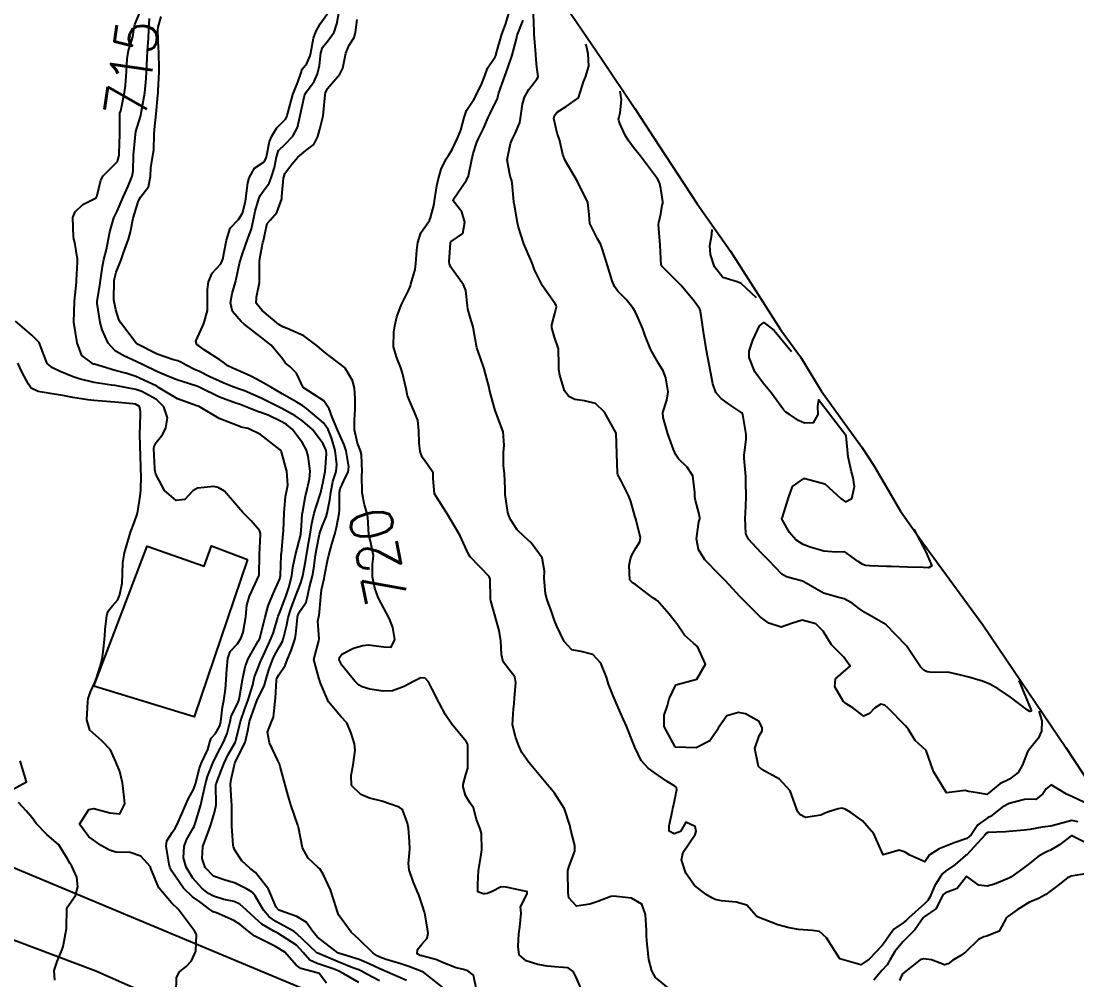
# Model space of a CAD drawing. Header units: metres. Extents: x 292545 to 299085, y 7450245 to 7463078.
# Drawn here: x 298390.6 to 298491.6, y 7451684 to 7451775.7 of the extents above; entities that cross this region are included whole.
import ezdxf
from ezdxf.enums import TextEntityAlignment as Align

# ---------------------------------------------------------------- set-up
doc = ezdxf.new("R2010")
doc.units = ezdxf.units.M
for name, color, linetype in [('Area', 45, 'Continuous'), ('Cotas', 45, 'Continuous'), ('Curvas de Nivel 1m', 11, 'Continuous'), ('Curvas de Nivel 5m', 15, 'Continuous'), ('Edificações', 30, 'Continuous'), ('Vias Primárias', 230, 'Continuous')]:
    doc.layers.add(name, color=color, linetype=linetype)
doc.styles.add('Style-STANDARD', font='STANDARD.shx')

msp = doc.modelspace()

# ---------------------------------------------------------------- linework, layer by layer
at = {"layer": 'Area'}
msp.add_polyline3d([(298440.86, 7451779.78, 720.82), (298446.13, 7451772.02, 728.82), (298449.28, 7451767.31, 724.77), (298451.63, 7451763.74, 732.38), (298455.25, 7451758.19, 728.24), (298458.45, 7451753.68, 727.11), (298463.23, 7451746.18, 727.68), (298465.14, 7451743.58, 728.52), (298467.11, 7451740.33, 727.06), (298470.99, 7451734.95, 726.05), (298472.16, 7451733.19, 728.24), (298474.71, 7451728.81, 727.04), (298476.82, 7451725.81, 727.32), (298482.56, 7451717.95, 726.47), (298490.51, 7451706.22, 729.16), (298496.27, 7451697.47, 720.17)], dxfattribs=at)
at = {"layer": 'Curvas de Nivel 1m', "flags": 128}
for points, elevation in [([(298430.88, 7451683.32), (298429.4, 7451684.5), (298429.11, 7451684.72), (298428.9, 7451684.83), (298427.67, 7451685.29), (298426.9, 7451685.54), (298425.5, 7451685.96), (298424.91, 7451686.18), (298424.65, 7451686.3), (298424.25, 7451686.56), (298422.93, 7451687.86), (298422.15, 7451688.59), (298420.96, 7451690.22), (298420.81, 7451690.6), (298420.74, 7451690.83), (298420.18, 7451692.61), (298419.44, 7451694.18), (298419.17, 7451694.62), (298419.01, 7451694.77), (298418.04, 7451695.65), (298417.5, 7451696.64), (298417.11, 7451698.6), (298417.11, 7451698.65), (298417.1, 7451698.69), (298417.06, 7451698.79), (298416.42, 7451700.66), (298416.14, 7451701.61), (298415.85, 7451702.66), (298415.38, 7451704.42), (298415.29, 7451704.67), (298415.14, 7451704.99), (298414.34, 7451706.68), (298414.16, 7451707.68), (298414.54, 7451708.68), (298414.72, 7451709.14), (298414.9, 7451710.67), (298414.92, 7451710.96), (298415.02, 7451712.67), (298415.05, 7451712.85), (298415.23, 7451713.19), (298415.84, 7451714.06), (298416.08, 7451714.66), (298416.41, 7451715.51), (298416.8, 7451716.65), (298416.87, 7451717.06), (298417.01, 7451718.65), (298417.07, 7451718.88), (298417.3, 7451719.32), (298417.84, 7451720.11), (298417.99, 7451720.64), (298418.13, 7451721.43), (298418.45, 7451722.63), (298418.6, 7451723.38), (298418.75, 7451724.63), (298418.84, 7451725.17), (298419.13, 7451726.62), (298419.18, 7451726.84), (298419.4, 7451727.45), (298419.75, 7451728.28), (298419.86, 7451728.62), (298420.13, 7451729.91), (298420.21, 7451730.61), (298420.41, 7451731.66), (298420.71, 7451732.61), (298420.8, 7451733.27), (298420.64, 7451734.61), (298420.28, 7451735.83), (298419.95, 7451736.62), (298419.52, 7451737.26), (298417.9, 7451738.64), (298417.54, 7451738.89), (298416.96, 7451739.23), (298415.55, 7451740.03), (298414.46, 7451740.68), (298413.57, 7451741.2), (298412.56, 7451741.72), (298411.58, 7451742.17), (298411.2, 7451742.33), (298410.35, 7451742.73), (298409.91, 7451743.06), (298409.59, 7451743.3), (298408.09, 7451744.26), (298407.6, 7451744.62), (298407.51, 7451744.67), (298407.39, 7451744.76), (298407.29, 7451745.08), (298407.62, 7451745.77), (298407.93, 7451746.46), (298408.05, 7451746.76), (298408.41, 7451747.99), (298408.42, 7451748.75), (298408.41, 7451750.01), (298408.52, 7451750.75), (298408.86, 7451751.58), (298409.7, 7451752.48), (298409.83, 7451752.74), (298409.87, 7451752.9), (298410.23, 7451754.73), (298410.58, 7451755.88), (298411.37, 7451756.72), (298411.76, 7451757.31), (298412.05, 7451758.43), (298412.09, 7451758.71), (298412.27, 7451760.22), (298412.39, 7451760.7), (298412.9, 7451761.61), (298413.82, 7451762.21), (298414.01, 7451762.5), (298414.05, 7451762.69), (298414.36, 7451764.16), (298414.58, 7451764.68), (298415.06, 7451765.48), (298415.87, 7451766.29), (298416.01, 7451766.53), (298416.05, 7451766.67), (298416.09, 7451766.88), (298416.59, 7451768.66), (298417.07, 7451769.82), (298417.34, 7451770.65), (298417.48, 7451771.08), (298417.93, 7451771.63), (298418.23, 7451772.34), (298418.29, 7451772.64), (298418.55, 7451774.04), (298418.79, 7451774.63), (298419.2, 7451775.4), (298419.98, 7451776.54)], 718), ([(298434.1, 7451683.22), (298433.87, 7451684.45), (298433.32, 7451684.88), (298432.9, 7451685.01), (298432.21, 7451685.16), (298430.9, 7451685.67), (298430.34, 7451685.92), (298428.91, 7451686.32), (298428.77, 7451686.36), (298428.46, 7451686.51), (298428.5, 7451686.93), (298428.93, 7451687.44), (298429.42, 7451688.01), (298429.52, 7451688.49), (298429.22, 7451690.23), (298429.16, 7451690.5), (298428.97, 7451691.1), (298428.62, 7451692.14), (298428.48, 7451692.51), (298428.1, 7451693.41), (298427.7, 7451694.52), (298427.64, 7451695.15), (298427.77, 7451696.52), (298427.75, 7451697.23), (298427.63, 7451698.52), (298427.55, 7451699), (298427.08, 7451700.29), (298426.76, 7451700.53), (298425.09, 7451701.09), (298423.92, 7451701.4), (298423.09, 7451701.73), (298422.2, 7451702.59), (298422.15, 7451703.56), (298422.34, 7451704.58), (298422.54, 7451705.97), (298422.49, 7451706.58), (298422.17, 7451707.59), (298421.73, 7451708.59), (298421.18, 7451709.2), (298419.98, 7451710.61), (298419.22, 7451712.38), (298419.17, 7451712.57), (298419.15, 7451712.62), (298419.08, 7451712.77), (298418.57, 7451714.63), (298419.06, 7451716.41), (298419.1, 7451716.62), (298418.98, 7451718.31), (298419.04, 7451718.62), (298419.08, 7451718.84), (298419.25, 7451720.62), (298419.33, 7451721.31), (298419.57, 7451722.39), (298419.62, 7451722.62), (298419.9, 7451724.08), (298420.02, 7451724.61), (298420.32, 7451725.67), (298420.59, 7451726.61), (298420.75, 7451727.25), (298421.02, 7451728.6), (298421.04, 7451728.98), (298421.03, 7451730.6), (298421.09, 7451730.96), (298421.45, 7451731.71), (298421.87, 7451732.59), (298421.93, 7451733.06), (298421.68, 7451734.6), (298421.49, 7451735.17), (298420.85, 7451736.61), (298420.34, 7451737.8), (298420.04, 7451738.61), (298419.54, 7451739.37), (298417.56, 7451740.64), (298416.94, 7451742.01), (298416.28, 7451742.66), (298415.89, 7451742.97), (298415.59, 7451743.38), (298414.52, 7451744.68), (298413.61, 7451745.4), (298411.91, 7451746.71), (298411.64, 7451746.94), (298410.82, 7451747.9), (298410.62, 7451748.73), (298410.76, 7451749.63), (298411.08, 7451750.72), (298411.48, 7451752.49), (298411.54, 7451752.71), (298411.71, 7451753.24), (298412.07, 7451754.36), (298412.2, 7451754.71), (298412.62, 7451755.82), (298412.8, 7451756.7), (298412.97, 7451757.49), (298413.34, 7451758.69), (298413.46, 7451759.01), (298413.78, 7451759.45), (298414.3, 7451760.17), (298414.5, 7451760.68), (298414.81, 7451761.68), (298415.01, 7451762.68), (298415.22, 7451763.29), (298415.84, 7451763.92), (298416.59, 7451764.66), (298417.01, 7451765.49), (298417.29, 7451766.65), (298417.66, 7451768.41), (298417.73, 7451768.64), (298417.9, 7451768.91), (298418.63, 7451769.91), (298418.93, 7451770.63), (298419.12, 7451771.43), (298419.27, 7451772.63), (298419.42, 7451773.15), (298419.95, 7451773.81), (298420.53, 7451774.61), (298420.78, 7451775.42), (298421.01, 7451776.6)], 719), ([(298452.87, 7451682.92), (298451.25, 7451684.24), (298450.9, 7451684.89), (298450.64, 7451685.97), (298450.59, 7451686.24), (298450.43, 7451687.75), (298450.41, 7451688.25), (298450.4, 7451688.78), (298450.3, 7451690.25), (298449.96, 7451691.25), (298448.98, 7451691.81), (298447.25, 7451692.02), (298446.98, 7451691.98), (298445.76, 7451691.52), (298444.97, 7451691.25), (298443.71, 7451691.07), (298442.98, 7451691.85), (298442.91, 7451692.34), (298442.9, 7451692.42), (298442.87, 7451694.34), (298442.88, 7451694.48), (298443.02, 7451694.88), (298443.56, 7451696.33), (298443.56, 7451696.86), (298443.17, 7451698.34), (298443.06, 7451698.82), (298442.56, 7451700.35), (298441.6, 7451701.86), (298441.19, 7451702.36), (298441.1, 7451702.47), (298439.49, 7451704.38), (298439.14, 7451704.8), (298438.49, 7451705.74), (298438.2, 7451706.39), (298437.91, 7451707.14), (298437.6, 7451708.4), (298437.69, 7451709.91), (298437.74, 7451710.4), (298437.77, 7451710.97), (298437.9, 7451712.4), (298437.81, 7451712.98), (298437.24, 7451713.72), (298436.71, 7451714.42), (298436.54, 7451715.13), (298436.47, 7451716.42), (298436.3, 7451717.4), (298436.02, 7451718.42), (298435.5, 7451720.25), (298435.47, 7451720.43), (298435.44, 7451722.33), (298435.42, 7451722.43), (298435.34, 7451722.57), (298433.53, 7451724.45), (298433.37, 7451724.71), (298432.59, 7451726.46), (298432.15, 7451727.22), (298431.41, 7451728.48), (298430.13, 7451730.49), (298430, 7451731.95), (298429.99, 7451732.49), (298429.47, 7451733.29), (298428.95, 7451733.98), (298428.77, 7451734.51), (298428.67, 7451735.34), (298428.62, 7451736.51), (298428.53, 7451737.52), (298428.11, 7451738.51), (298427.55, 7451739.85), (298427.41, 7451740.52), (298427.07, 7451742.02), (298426.91, 7451742.53), (298426.53, 7451743.47), (298426.22, 7451744.54), (298426.24, 7451745.92), (298426.32, 7451746.54), (298426.51, 7451747.41), (298426.95, 7451748.53), (298427.67, 7451749.99), (298427.82, 7451750.37), (298427.86, 7451750.52), (298428.27, 7451751.94), (298428.34, 7451752.51), (298428.44, 7451753.78), (298428.54, 7451754.51), (298428.82, 7451755.43), (298429.57, 7451756.5), (298429.65, 7451756.6), (298429.76, 7451756.85), (298430.09, 7451758.17), (298430.13, 7451758.5), (298430.35, 7451759.93), (298430.48, 7451760.49), (298430.77, 7451761.53), (298431.25, 7451762.49), (298431.48, 7451762.83), (298431.83, 7451763.39), (298432.34, 7451764.47), (298432.64, 7451765.26), (298432.97, 7451766.46), (298433.19, 7451767.14), (298433.89, 7451768.17), (298434, 7451768.35), (298434.04, 7451768.45), (298434.66, 7451769.69), (298434.95, 7451770.44), (298435.2, 7451771.16), (298435.94, 7451772.25), (298436, 7451772.37), (298436.02, 7451772.43), (298436.04, 7451772.53), (298436.58, 7451774.42), (298436.92, 7451775.36), (298437.23, 7451776.41)], 721), ([(298492.3, 7451700.96), (298491.1, 7451701.56), (298490.58, 7451701.78), (298489.11, 7451702.66), (298488.64, 7451702.27), (298488.3, 7451701.8), (298487.64, 7451701.27), (298487.1, 7451701.29), (298486.55, 7451701.27), (298485.09, 7451700.86), (298484.41, 7451700.53), (298483.59, 7451699.85), (298483.3, 7451699.64), (298483.08, 7451699.53), (298482.1, 7451698.84), (298481.46, 7451697.88), (298481.05, 7451697.52), (298479.84, 7451697.11), (298479.04, 7451696.79), (298478.41, 7451696.54), (298477.43, 7451695.93), (298477.27, 7451695.68), (298477.02, 7451695.3), (298475.58, 7451695.95), (298475.24, 7451696.16), (298475.04, 7451696.27), (298474.57, 7451696.43), (298473.03, 7451695.98), (298472.15, 7451697.99), (298471.07, 7451699.22), (298469.95, 7451700.02), (298469.4, 7451700.34), (298469.09, 7451700.43), (298468.74, 7451700.38), (298467.71, 7451700.04), (298467.27, 7451699.86), (298467.08, 7451699.76), (298465.6, 7451699.54), (298465.08, 7451699.83), (298464.89, 7451700.08), (298464.76, 7451700.41), (298464.13, 7451702.09), (298463.11, 7451703.19), (298461.42, 7451704.12), (298461.13, 7451704.4), (298460.75, 7451706.13), (298461.17, 7451707.34), (298461.47, 7451707.82), (298461.48, 7451708.12), (298461.18, 7451708.72), (298459.87, 7451709.46), (298459.19, 7451709.59), (298458.09, 7451709.26), (298457.33, 7451708.17), (298457.27, 7451708.07), (298457.17, 7451707.88), (298456.47, 7451706.87), (298455.15, 7451706.19), (298453.19, 7451706.26), (298453.15, 7451706.28), (298452.1, 7451708.23), (298452.09, 7451709.33), (298452.4, 7451710.23), (298452.56, 7451710.87), (298453.22, 7451712.22), (298455.23, 7451712.75), (298456.05, 7451714.18), (298455.27, 7451715.88), (298454.9, 7451716.2), (298454.04, 7451716.97), (298453.29, 7451718.06), (298453.18, 7451718.22), (298452.56, 7451718.97), (298451.46, 7451720.24), (298451.32, 7451720.34), (298451.02, 7451720.55), (298449.34, 7451721.8), (298449.06, 7451721.98), (298448.81, 7451722.27), (298448.73, 7451723.64), (298448.87, 7451724.27), (298449, 7451724.63), (298449.38, 7451725.3), (298449.76, 7451725.88), (298449.82, 7451726.26), (298449.41, 7451727.97), (298449.34, 7451728.19), (298449.32, 7451728.26), (298448.89, 7451729.73), (298448.7, 7451730.27), (298447.96, 7451731.78), (298447.66, 7451732.29), (298447.62, 7451732.44), (298447.58, 7451734.29), (298447.51, 7451736.29), (298446.39, 7451738.3), (298445.54, 7451739.12), (298444.48, 7451739.38), (298443.54, 7451739.51), (298442.98, 7451739.77), (298442.56, 7451740.34), (298442.11, 7451741.82), (298442.01, 7451742.35), (298442.02, 7451742.78), (298441.98, 7451744.35), (298441.62, 7451745.46), (298441.35, 7451746.36), (298441.36, 7451746.63), (298441.65, 7451747.72), (298441.79, 7451748.36), (298441.77, 7451748.47), (298441.66, 7451748.63), (298440.45, 7451750.37), (298439.7, 7451751.9), (298439.52, 7451752.38), (298439.4, 7451752.69), (298438.68, 7451754.39), (298438.17, 7451755.98), (298438.07, 7451756.4), (298437.77, 7451758.09), (298437.73, 7451758.36), (298437.72, 7451758.4), (298437.57, 7451760.18), (298437.52, 7451760.4), (298437.35, 7451760.85), (298437.08, 7451762.41), (298437.41, 7451763.98), (298437.6, 7451764.4), (298437.85, 7451764.92), (298438.28, 7451765.97), (298438.36, 7451766.4), (298438.53, 7451767.74), (298438.74, 7451768.39), (298439.15, 7451769.14), (298439.91, 7451770.11), (298440.01, 7451770.28), (298440.03, 7451770.38), (298439.93, 7451771.28), (298439.82, 7451772.38), (298439.81, 7451772.51), (298439.67, 7451774.38), (298439.66, 7451774.69), (298439.59, 7451776.38)], 723), ([(298424.88, 7451683.91), (298423.67, 7451684.57), (298423.16, 7451684.84), (298422.9, 7451684.96), (298422.32, 7451685.16), (298420.9, 7451685.74), (298418.98, 7451686.56), (298418.91, 7451686.58), (298418.88, 7451686.59), (298418.85, 7451686.62), (298416.94, 7451688.46), (298416.69, 7451688.65), (298414.95, 7451689.61), (298414.31, 7451690.04), (298413.76, 7451690.68), (298412.98, 7451692.05), (298412.68, 7451692.4), (298412.2, 7451692.7), (298410.99, 7451693.29), (298410.19, 7451693.53), (298409, 7451693.94), (298408.18, 7451694.75), (298407.89, 7451695.62), (298407.97, 7451696.76), (298408.25, 7451697.54), (298408.71, 7451698.75), (298409.08, 7451700.02), (298409.22, 7451700.6), (298409.23, 7451700.74), (298409.22, 7451702.62), (298409.24, 7451702.74), (298409.77, 7451704.08), (298410.01, 7451704.73), (298410.37, 7451705.5), (298411.07, 7451706.72), (298411.1, 7451706.78), (298411.16, 7451707.04), (298411.57, 7451708.71), (298411.99, 7451709.91), (298412.27, 7451710.7), (298412.74, 7451712.22), (298412.84, 7451712.7), (298412.92, 7451713), (298413.24, 7451713.78), (298413.5, 7451714.44), (298413.6, 7451714.69), (298414.13, 7451715.82), (298414.52, 7451716.68), (298414.72, 7451717.23), (298415.14, 7451718.67), (298415.18, 7451718.78), (298415.3, 7451719.06), (298415.74, 7451720.24), (298415.9, 7451720.66), (298416.2, 7451721.52), (298416.47, 7451722.65), (298416.58, 7451723.43), (298416.82, 7451724.65), (298417.33, 7451726.58), (298417.34, 7451726.64), (298417.4, 7451727.38), (298417.48, 7451728.57), (298417.49, 7451728.64), (298417.79, 7451730.28), (298417.87, 7451730.64), (298418.17, 7451731.92), (298418.22, 7451732.63), (298418.03, 7451734.08), (298417.89, 7451734.64), (298417.49, 7451735.37), (298416.5, 7451736.66), (298415.96, 7451737.1), (298415.52, 7451737.36), (298414.22, 7451737.99), (298413.53, 7451738.24), (298413.19, 7451738.36), (298412.33, 7451738.71), (298411.54, 7451739.01), (298411.12, 7451739.15), (298409.55, 7451739.73), (298407.67, 7451740.65), (298407.56, 7451740.7), (298407.38, 7451740.76), (298405.99, 7451741.21), (298405.57, 7451741.36), (298404.67, 7451741.7), (298403.58, 7451742.18), (298402.25, 7451742.82), (298401.59, 7451743.13), (298400.4, 7451743.66), (298399.6, 7451744.14), (298398.92, 7451744.87), (298398.33, 7451746.16), (298398.15, 7451746.87), (298397.86, 7451748.67), (298397.87, 7451748.88), (298398.12, 7451750.44), (298398.17, 7451750.88), (298398.36, 7451752.21), (298398.5, 7451752.87), (298398.75, 7451753.84), (298398.96, 7451754.87), (298399.08, 7451755.52), (298399.45, 7451756.86), (298399.55, 7451757.07), (298399.76, 7451757.49), (298400.36, 7451758.85), (298400.82, 7451759.88), (298401.22, 7451760.84), (298401.3, 7451761.33), (298401.35, 7451762.84), (298401.51, 7451764.51), (298401.54, 7451764.83), (298401.57, 7451765.11), (298401.86, 7451766.04), (298402.05, 7451766.65), (298402.07, 7451766.83), (298402.11, 7451767.06), (298402.41, 7451768.82), (298402.54, 7451770.19), (298402.57, 7451770.82), (298402.63, 7451772.13), (298402.67, 7451772.82), (298402.76, 7451774.01), (298402.8, 7451774.82), (298402.88, 7451775.92)], 716), ([(298427.46, 7451683.95), (298426.89, 7451684.21), (298426.14, 7451684.54), (298424.9, 7451685.07), (298423.89, 7451685.55), (298422.91, 7451685.97), (298420.94, 7451686.57), (298420.91, 7451686.58), (298420.88, 7451686.6), (298418.94, 7451688.09), (298418.48, 7451688.63), (298417.86, 7451689.54), (298416.96, 7451690.08), (298415.24, 7451690.67), (298414.97, 7451690.96), (298414.26, 7451692.68), (298413.01, 7451694.27), (298412.48, 7451694.7), (298411.69, 7451695.38), (298411.03, 7451696.4), (298410.9, 7451696.72), (298410.87, 7451696.88), (298410.74, 7451698.72), (298410.73, 7451699.06), (298410.73, 7451700.72), (298410.7, 7451701.11), (298410.62, 7451702.72), (298410.67, 7451703.16), (298411.02, 7451704.72), (298411.05, 7451704.8), (298411.14, 7451704.94), (298412.02, 7451706.71), (298412.28, 7451707.82), (298412.44, 7451708.7), (298412.63, 7451709.25), (298413.13, 7451710.69), (298413.2, 7451710.86), (298413.82, 7451712.08), (298413.99, 7451712.68), (298414.28, 7451713.64), (298414.67, 7451714.68), (298414.85, 7451715.08), (298415.26, 7451715.81), (298415.58, 7451716.35), (298415.7, 7451716.67), (298416, 7451717.95), (298416.14, 7451718.66), (298416.41, 7451719.55), (298416.84, 7451720.65), (298417.34, 7451721.97), (298417.53, 7451722.64), (298417.81, 7451724.19), (298417.88, 7451724.63), (298418.11, 7451725.91), (298418.22, 7451726.63), (298418.38, 7451727.65), (298418.62, 7451728.63), (298418.8, 7451729.24), (298419.24, 7451730.62), (298419.29, 7451730.78), (298419.45, 7451731.51), (298419.64, 7451732.44), (298419.67, 7451732.62), (298419.79, 7451734.31), (298419.75, 7451734.62), (298419.49, 7451735.26), (298418.45, 7451736.63), (298417.52, 7451737.44), (298416.8, 7451737.92), (298415.53, 7451738.63), (298415.46, 7451738.67), (298413.55, 7451739.64), (298411.94, 7451740.33), (298411.56, 7451740.46), (298410.85, 7451740.72), (298409.92, 7451741.08), (298409.57, 7451741.24), (298408.65, 7451741.67), (298407.58, 7451742.19), (298407.18, 7451742.37), (298406.36, 7451742.78), (298405.87, 7451743.07), (298405.59, 7451743.18), (298405.07, 7451743.31), (298403.59, 7451743.84), (298401.65, 7451744.83), (298401.6, 7451744.87), (298400.11, 7451746.85), (298399.94, 7451747.16), (298399.64, 7451748.06), (298399.49, 7451748.86), (298399.47, 7451749.04), (298399.48, 7451750.86), (298399.51, 7451751.04), (298399.69, 7451751.66), (298400.15, 7451752.85), (298400.39, 7451753.53), (298400.85, 7451754.84), (298401.04, 7451755.53), (298401.32, 7451756.84), (298401.77, 7451758.38), (298401.91, 7451758.69), (298402.02, 7451758.83), (298402.76, 7451759.84), (298402.96, 7451760.82), (298402.99, 7451761.63), (298403.2, 7451762.82), (298403.27, 7451763.37), (298403.31, 7451764.82), (298403.35, 7451765.32), (298403.49, 7451766.81), (298403.66, 7451768.58), (298403.69, 7451768.81), (298403.7, 7451769), (298403.78, 7451770.81), (298403.78, 7451770.94), (298403.75, 7451772.81), (298403.74, 7451773.01), (298403.68, 7451774.81), (298403.7, 7451775.08), (298403.98, 7451776.11)], 717), ([(298491.7, 7451699.13), (298491.08, 7451699.25), (298489.92, 7451698.93), (298489.07, 7451698.7), (298488.24, 7451698.62), (298487.06, 7451698.4), (298486.55, 7451698.32), (298485.06, 7451698.2), (298484.74, 7451698.16), (298483.06, 7451698.1), (298482.89, 7451698.02), (298482.76, 7451697.86), (298481.03, 7451695.97), (298480.99, 7451695.93), (298480.93, 7451695.89), (298479.9, 7451695.02), (298479.01, 7451694.4), (298478.74, 7451694.18), (298478.53, 7451693.91), (298477.94, 7451692.98), (298477.49, 7451691.92), (298477.31, 7451691.6), (298476.98, 7451691.29), (298475.49, 7451689.95), (298475.24, 7451689.68), (298474.96, 7451689.46), (298474.05, 7451688.87), (298473.41, 7451687.98), (298473.23, 7451687.68), (298472.93, 7451687.31), (298471.7, 7451686), (298470.91, 7451685.46), (298468.91, 7451686.03), (298467.63, 7451688.04), (298466.94, 7451688.65), (298466.27, 7451688.73), (298464.94, 7451688.83), (298464.05, 7451688.98), (298462.95, 7451689.28), (298461.07, 7451690.01), (298460.96, 7451690.06), (298460.91, 7451690.12), (298460, 7451691.16), (298458.98, 7451691.44), (298457.57, 7451691.57), (298456.98, 7451691.71), (298456.65, 7451691.85), (298456.1, 7451692.18), (298455, 7451693.05), (298454.15, 7451694.21), (298453.75, 7451695.49), (298453.9, 7451696.21), (298455.05, 7451697.9), (298455.16, 7451698.19), (298455.06, 7451698.68), (298454.18, 7451699.09), (298453.65, 7451698.21), (298453.05, 7451697.96), (298452.56, 7451698.22), (298452.56, 7451698.73), (298452.88, 7451700.22), (298452.92, 7451700.39), (298453.09, 7451701.11), (298453.3, 7451702.22), (298453.28, 7451702.39), (298453.11, 7451702.52), (298452.38, 7451702.97), (298451.13, 7451703.84), (298450.55, 7451704.25), (298449.88, 7451705), (298449.28, 7451706.27), (298449.24, 7451706.36), (298449.16, 7451706.58), (298448.48, 7451708.28), (298447.93, 7451709.55), (298447.59, 7451710.29), (298447.21, 7451711.16), (298446.77, 7451712.29), (298446.57, 7451712.96), (298446.02, 7451714.3), (298445.26, 7451715.13), (298444.16, 7451715.42), (298443.26, 7451715.56), (298442.54, 7451716.35), (298441.82, 7451717.82), (298441.61, 7451718.36), (298441.31, 7451719.22), (298440.89, 7451720.36), (298440.75, 7451720.94), (298440.61, 7451722.37), (298440.64, 7451723.08), (298440.43, 7451724.37), (298439.38, 7451725.79), (298438.7, 7451726.39), (298438.04, 7451727.04), (298437.41, 7451728.04), (298437.24, 7451728.41), (298437.14, 7451728.69), (298436.88, 7451730.42), (298436.89, 7451730.97), (298436.83, 7451732.42), (298436.73, 7451733.15), (298436.72, 7451734.42), (298436.79, 7451735.12), (298436.68, 7451736.42), (298436.17, 7451737.78), (298435.92, 7451738.43), (298435.55, 7451739.82), (298435.39, 7451740.43), (298435.35, 7451740.64), (298434.89, 7451742.44), (298434.48, 7451743.55), (298434.19, 7451744.44), (298433.86, 7451746.21), (298433.82, 7451746.45), (298433.64, 7451747.05), (298433.32, 7451748.13), (298433.27, 7451748.46), (298433.12, 7451749.91), (298432.91, 7451750.46), (298431.7, 7451752.14), (298431.55, 7451752.48), (298431.54, 7451752.65), (298431.65, 7451754.48), (298431.66, 7451754.54), (298431.72, 7451754.61), (298432.84, 7451755.36), (298433.02, 7451756.46), (298432.73, 7451757.43), (298431.92, 7451758.48), (298431.94, 7451758.64), (298433.2, 7451760.46), (298433.38, 7451760.88), (298433.69, 7451762.45), (298433.83, 7451763.02), (298434.18, 7451764.1), (298434.33, 7451764.45), (298434.83, 7451765.46), (298435.27, 7451766.44), (298435.45, 7451766.85), (298435.88, 7451767.7), (298436.13, 7451768.19), (298436.19, 7451768.43), (298436.28, 7451768.8), (298436.84, 7451770.42), (298437.14, 7451771.2), (298437.56, 7451772.41), (298437.96, 7451773.99), (298438.02, 7451774.34), (298438.05, 7451774.4), (298438.6, 7451775.77)], 722), ([(298487.92, 7451709.71), (298488.2, 7451708.78), (298488.17, 7451707.8), (298487.88, 7451707.09), (298487.16, 7451706.23), (298486.83, 7451705.81), (298486.38, 7451704.57), (298485.96, 7451703.83), (298485.12, 7451703.21), (298484.21, 7451702.75), (298483.13, 7451701.86), (298483.12, 7451701.85), (298482.98, 7451701.74), (298482.06, 7451701.88), (298481.24, 7451702.02), (298481.1, 7451702.06), (298480.89, 7451702.11), (298479.1, 7451701.91), (298477.85, 7451703.92), (298477.15, 7451705.93), (298476.1, 7451706.89), (298475.47, 7451707.96), (298475.18, 7451708.3), (298473.52, 7451709.98), (298473.21, 7451710.26), (298472.83, 7451710.36), (298472.22, 7451709.99), (298471.72, 7451709.47), (298471.19, 7451709.24), (298470.15, 7451710.02), (298469.56, 7451710.38), (298469.21, 7451710.66), (298468.43, 7451712.04), (298468.48, 7451712.78), (298469.24, 7451713.47), (298469.87, 7451714.02), (298469.26, 7451714.9), (298468.09, 7451716.04), (298467.29, 7451717.34), (298466.59, 7451718.06), (298465.3, 7451718.39), (298464.26, 7451718.09), (298463.29, 7451717.72), (298462.1, 7451718.11), (298461.3, 7451718.69), (298459.83, 7451720.14), (298459.58, 7451720.41), (298459.33, 7451720.67), (298457.95, 7451722.16), (298457.35, 7451722.77), (298455.98, 7451724.18), (298455.38, 7451725.16), (298455.18, 7451726.19), (298455.41, 7451727.8), (298455.51, 7451728.09), (298455.52, 7451728.19), (298455.42, 7451728.67), (298455.09, 7451729.85), (298455.03, 7451730.2), (298455.02, 7451730.62), (298454.83, 7451732.2), (298454.3, 7451733.04), (298453.48, 7451733.84), (298453.2, 7451734.22), (298452.99, 7451734.73), (298452.44, 7451736.23), (298451.99, 7451737.77), (298451.98, 7451738.24), (298452.34, 7451739.44), (298452.47, 7451740.23), (298452.24, 7451741.56), (298451.99, 7451742.24), (298451.59, 7451742.9), (298450.81, 7451744.25), (298450.28, 7451745.59), (298450.04, 7451746.26), (298449.64, 7451747.2), (298449.31, 7451747.92), (298449.1, 7451748.27), (298448.45, 7451749.06), (298447.67, 7451749.85), (298447.35, 7451750.29), (298447.12, 7451750.85), (298446.66, 7451752.3), (298446.19, 7451753.84), (298446.04, 7451754.31), (298445.73, 7451754.87), (298444.97, 7451756.32), (298444.91, 7451757.17), (298444.8, 7451758.32), (298443.79, 7451760.33), (298442.61, 7451762.35), (298442.4, 7451762.92), (298442.07, 7451764.36), (298442.01, 7451764.52), (298441.85, 7451764.95), (298441.54, 7451766.36), (298441.59, 7451766.64), (298441.87, 7451766.98), (298442.73, 7451767.5), (298443.89, 7451768.33), (298444.37, 7451769.86), (298444.56, 7451770.32), (298444.88, 7451771.37), (298444.83, 7451772.55), (298444.65, 7451773.28), (298444.59, 7451773.47)], 724), ([(298460.94, 7451749.22), (298459.45, 7451750.6), (298459.08, 7451750.75), (298457.69, 7451751.15), (298456.91, 7451752.18), (298456.53, 7451753.37), (298456.47, 7451754.18), (298456.65, 7451755.27), (298456.7, 7451755.74)], 726), ([(298419.8, 7451683.69), (298419.11, 7451684.62), (298418.89, 7451684.7), (298417.34, 7451685.09), (298416.9, 7451685.41), (298415.8, 7451686.66), (298414.92, 7451687.21), (298413.91, 7451687.7), (298412.94, 7451688.19), (298412.27, 7451688.71), (298411.55, 7451689.31), (298410.95, 7451689.7), (298409.27, 7451690.43), (298408.96, 7451690.53), (298408.82, 7451690.6), (298408.65, 7451690.74), (298407.67, 7451691.46), (298406.97, 7451691.96), (298406.11, 7451692.78), (298405.01, 7451694.4), (298404.82, 7451694.79), (298404.75, 7451695.06), (298404.45, 7451696.8), (298404.52, 7451697.31), (298405.05, 7451698.09), (298405.33, 7451698.51), (298405.47, 7451698.79), (298405.97, 7451699.89), (298406.35, 7451700.78), (298406.58, 7451701.29), (298407.1, 7451702.28), (298407.26, 7451702.77), (298407.64, 7451704.24), (298407.84, 7451704.76), (298408.44, 7451706.04), (298408.65, 7451706.75), (298408.78, 7451707.12), (298409.17, 7451707.56), (298409.6, 7451708.31), (298409.69, 7451708.73), (298409.86, 7451710.07), (298409.99, 7451710.73), (298410.14, 7451711.81), (298410.19, 7451712.73), (298410.25, 7451713.72), (298410.36, 7451714.73), (298410.58, 7451715.41), (298411.27, 7451716.13), (298411.64, 7451716.71), (298411.83, 7451717.27), (298412.07, 7451718.71), (298412.19, 7451719.83), (298412.44, 7451720.7), (298413.34, 7451722.63), (298413.36, 7451722.67), (298413.36, 7451722.69), (298413.39, 7451724.67), (298413.39, 7451724.69), (298413.48, 7451726.6), (298413.47, 7451726.69), (298413.4, 7451726.98), (298412.59, 7451727.89), (298411.79, 7451728.71), (298411.42, 7451729.15), (298410.03, 7451730.73), (298409.45, 7451731.1), (298409.01, 7451731.18), (298407.45, 7451731.03), (298407, 7451730.77), (298406.26, 7451729.95), (298405.43, 7451729.83), (298404.3, 7451730.8), (298403.46, 7451732.36), (298403.39, 7451732.81), (298403.38, 7451732.9), (298403.29, 7451734.81), (298403.31, 7451735), (298403.5, 7451735.4), (298404.13, 7451736.18), (298404.42, 7451736.8), (298404.59, 7451737.73), (298404.25, 7451738.8), (298403.54, 7451739.49), (298402.13, 7451740.25), (298401.56, 7451740.45), (298399.6, 7451740.82), (298399.56, 7451740.83), (298399.22, 7451740.86), (298397.57, 7451741.12), (298396.14, 7451741.48), (298395.57, 7451741.67), (298394.32, 7451742.18), (298393.58, 7451742.53), (298393.09, 7451742.93), (298392.75, 7451743.78), (298392.32, 7451744.94), (298391.61, 7451745.64), (298390.06, 7451746.97)], 714), ([(298475.97, 7451727.09), (298477.13, 7451724.93), (298477.7, 7451723.58), (298477.36, 7451723.4), (298476.87, 7451723.45), (298475.36, 7451723.48), (298473.81, 7451723.52), (298473.36, 7451723.53), (298471.78, 7451723.58), (298471.36, 7451723.62), (298471.08, 7451723.72), (298470.65, 7451724.01), (298469.38, 7451724.92), (298468.51, 7451724.9), (298467.38, 7451725), (298466.06, 7451725.39), (298465.39, 7451725.65), (298464.7, 7451726.08), (298464.08, 7451726.77), (298463.41, 7451727.95), (298463.36, 7451728.1), (298463.36, 7451728.15), (298463.41, 7451728.25), (298463.99, 7451730.09), (298464.37, 7451731.17), (298465.46, 7451731.94), (298465.58, 7451731.95), (298467.45, 7451731.42), (298469, 7451730.03), (298469.43, 7451729.71), (298470.03, 7451730.02), (298470.29, 7451731.18), (298470.18, 7451732.02), (298470.02, 7451732.57), (298469.69, 7451734.03), (298469.51, 7451736.03), (298466.85, 7451739.46), (298466.76, 7451738.84), (298466.78, 7451738.06), (298466.33, 7451737.26), (298465.52, 7451737.24), (298464.94, 7451737.49), (298464.06, 7451738.09), (298463.73, 7451738.29), (298463.54, 7451738.48), (298462.36, 7451740.11), (298461.57, 7451741.06), (298460.76, 7451742.13), (298460.22, 7451743.51), (298460.21, 7451744.13), (298460.57, 7451745.17), (298461.02, 7451746.13), (298461.21, 7451746.55), (298461.63, 7451746.85), (298462.63, 7451746.1), (298464.27, 7451744.09)], 726), ([(298405.42, 7451682.78), (298405.44, 7451684.23), (298405.73, 7451684.78), (298406.37, 7451685.3), (298406.9, 7451685.85), (298407.31, 7451686.76), (298407.35, 7451688.36), (298407.15, 7451688.77), (298407.05, 7451688.87), (298406.95, 7451688.98), (298405.6, 7451690.78), (298404.97, 7451691.37), (298403.76, 7451692.8), (298403.01, 7451694.66), (298402.97, 7451694.77), (298402.95, 7451694.81), (298402.04, 7451695.84), (298401.03, 7451696.2), (298399.66, 7451696.22), (298399.03, 7451696.42), (298398.25, 7451696.87), (298397.05, 7451697.69), (298396.17, 7451698.89), (298397.08, 7451700.29), (298397.55, 7451700.41), (298399.07, 7451699.98), (298400.04, 7451699.88), (298400.51, 7451700.85), (298400.45, 7451701.49), (298400.29, 7451702.85), (298400.02, 7451703.95), (298399.66, 7451704.85), (298399.14, 7451705.99), (298398.31, 7451706.87), (298397.17, 7451707.88), (298396.87, 7451708.88), (298396.96, 7451710.64), (298397, 7451710.88), (298397.21, 7451711.54), (298397.65, 7451712.45), (298397.79, 7451712.87), (298398.15, 7451713.96), (298398.36, 7451714.87), (298398.46, 7451715.67), (298398.58, 7451716.87), (298398.64, 7451717.51), (298398.8, 7451718.86), (298398.91, 7451719.25), (298399.31, 7451719.75), (298399.84, 7451720.33), (298400.04, 7451720.85), (298400.24, 7451721.95), (298400.29, 7451722.85), (298400.32, 7451723.89), (298400.47, 7451724.85), (298400.91, 7451726.36), (298401.06, 7451726.83), (298401.4, 7451727.7), (298401.7, 7451728.54), (298401.75, 7451728.83), (298401.99, 7451730.27), (298402.05, 7451730.82), (298402.07, 7451732.21), (298402.05, 7451732.82), (298402.01, 7451734.3), (298401.99, 7451734.83), (298401.95, 7451736.39), (298401.96, 7451736.83), (298402, 7451738.35), (298401.92, 7451738.83), (298401.54, 7451739.04), (298401.28, 7451739.09), (298399.54, 7451739.23), (298399.14, 7451739.26), (298397.54, 7451739.4), (298396.96, 7451739.47), (298395.54, 7451739.69), (298394.59, 7451739.88), (298393.55, 7451740.05), (298392.22, 7451740.27), (298391.56, 7451740.57), (298391.28, 7451740.95), (298390.7, 7451742.09), (298390.29, 7451742.97)], 713), ([(298389.84, 7451702.23), (298391.1, 7451702.96), (298390.51, 7451704.97)], 712), ([(298393.82, 7451683.98), (298393.74, 7451684.92), (298394.04, 7451685.78), (298394.53, 7451686.91), (298394.61, 7451687.22), (298394.94, 7451688.91), (298394.96, 7451690.91), (298395.79, 7451692.09), (298396.01, 7451692.9), (298395.93, 7451693.82), (298395.45, 7451694.9), (298395.26, 7451695.16), (298395.02, 7451695.59), (298394.19, 7451696.92), (298393.05, 7451697.9), (298392.02, 7451698.95), (298391.63, 7451699.51), (298391.08, 7451700.18), (298390.34, 7451700.97)], 712), ([(298492.41, 7451697.11), (298491.09, 7451697.77), (298491.05, 7451697.78), (298491.03, 7451697.77), (298489.91, 7451696.92), (298489.04, 7451696.43), (298488.61, 7451696.22), (298487.88, 7451695.8), (298487.39, 7451695.44), (298487.02, 7451695.14), (298486.27, 7451694.57), (298485.24, 7451693.84), (298485, 7451693.71), (298483.68, 7451693.17), (298482.99, 7451692.98), (298482.19, 7451693.06), (298481.05, 7451693.89), (298481, 7451693.9), (298480.13, 7451692.76), (298478.99, 7451692.33), (298478.75, 7451692.15), (298478.65, 7451691.91), (298478.07, 7451690.82), (298476.96, 7451690.03), (298476.86, 7451689.93), (298476.08, 7451688.81), (298475.25, 7451687.96), (298474.93, 7451687.66), (298474.15, 7451686.74), (298473.71, 7451685.97), (298473.42, 7451685.46), (298472.9, 7451684.9), (298472.16, 7451683.99)], 721)]:
    msp.add_lwpolyline(points, dxfattribs=dict(at, elevation=elevation))
at = {"layer": 'Curvas de Nivel 5m', "flags": 128}
for points, elevation in [([(298422.88, 7451683.77), (298421.47, 7451684.59), (298420.9, 7451684.88), (298420.43, 7451685.07), (298418.9, 7451685.58), (298418.19, 7451685.91), (298417.57, 7451686.64), (298416.92, 7451687.32), (298415.14, 7451688.47), (298414.94, 7451688.58), (298414.75, 7451688.67), (298413.6, 7451689.34), (298412.96, 7451689.91), (298412.56, 7451690.29), (298412.1, 7451690.7), (298411.5, 7451691.24), (298410.97, 7451691.51), (298409.99, 7451691.71), (298408.98, 7451692.01), (298408.5, 7451692.27), (298407.9, 7451692.76), (298407, 7451693.75), (298406.38, 7451694.78), (298406.13, 7451695.67), (298406.17, 7451696.78), (298406.41, 7451697.41), (298407.06, 7451698.52), (298407.15, 7451698.68), (298407.18, 7451698.77), (298407.25, 7451698.95), (298407.79, 7451700.76), (298407.98, 7451701.64), (298408.22, 7451702.75), (298408.42, 7451703.45), (298408.91, 7451704.74), (298409.14, 7451705.22), (298409.67, 7451706.21), (298409.95, 7451706.73), (298410.31, 7451707.58), (298410.57, 7451708.73), (298410.69, 7451709.21), (298411.2, 7451710.22), (298411.36, 7451710.56), (298411.42, 7451710.72), (298411.49, 7451711), (298411.75, 7451712.71), (298412.01, 7451713.94), (298412.31, 7451714.7), (298413.27, 7451716.38), (298413.38, 7451716.58), (298413.42, 7451716.69), (298413.81, 7451718.17), (298413.92, 7451718.68), (298414.22, 7451719.77), (298414.59, 7451720.68), (298414.81, 7451721.19), (298415.34, 7451722.35), (298415.41, 7451722.67), (298415.46, 7451724.58), (298415.47, 7451724.67), (298415.49, 7451724.78), (298415.66, 7451726.67), (298415.68, 7451726.95), (298415.74, 7451728.67), (298415.87, 7451730.23), (298415.96, 7451730.66), (298416.09, 7451731.3), (298416.01, 7451732.66), (298415.89, 7451733.09), (298415.48, 7451734.49), (298415.38, 7451734.67), (298413.5, 7451736.15), (298412.32, 7451736.71), (298411.65, 7451736.85), (298411.51, 7451736.9), (298411.24, 7451737), (298409.52, 7451737.67), (298407.7, 7451738.76), (298407.53, 7451738.85), (298407.41, 7451738.89), (298405.54, 7451739.56), (298403.73, 7451740.64), (298403.56, 7451740.76), (298403.49, 7451740.81), (298401.57, 7451741.7), (298400.71, 7451741.98), (298399.58, 7451742.28), (298397.61, 7451742.86), (298397.58, 7451742.86), (298397.57, 7451742.86), (298397.52, 7451742.88), (298396.4, 7451743.71), (298395.95, 7451744.9), (298395.63, 7451746.9), (298395.68, 7451748.88), (298395.68, 7451748.9), (298395.88, 7451750.7), (298395.9, 7451750.9), (298395.98, 7451752.62), (298395.98, 7451752.9), (298395.72, 7451754.49), (298395.63, 7451754.81), (298395.62, 7451754.9), (298395.6, 7451755.02), (298395.53, 7451756.9), (298395.76, 7451757.45), (298396.5, 7451758.15), (298397.77, 7451758.79), (298397.81, 7451758.84), (298397.82, 7451758.88), (298398.22, 7451760.45), (298398.45, 7451760.87), (298399.11, 7451761.56), (298399.81, 7451762.26), (298399.95, 7451762.73), (298399.96, 7451762.86), (298399.97, 7451763), (298400.02, 7451764.86), (298400.02, 7451766.71), (298400.04, 7451766.86), (298400.12, 7451767.1), (298400.47, 7451768.85), (298400.56, 7451769.51), (298400.66, 7451770.85), (298400.72, 7451772.06), (298400.86, 7451772.85), (298401.28, 7451774.16), (298401.38, 7451774.84), (298401.45, 7451775.36), (298401.99, 7451776.57)], 715), ([(298444.25, 7451682.95), (298443.65, 7451684.33), (298443.39, 7451684.83), (298442.9, 7451685.15), (298442.03, 7451685.22), (298440.9, 7451685.33), (298440.01, 7451685.48), (298438.91, 7451685.84), (298438.21, 7451686.4), (298438.12, 7451687.2), (298438.2, 7451688.4), (298438.3, 7451689.04), (298438.41, 7451690.4), (298438.36, 7451691.01), (298438.98, 7451692.23), (298439, 7451692.39), (298438.98, 7451692.43), (298438.91, 7451692.47), (298436.99, 7451692.88), (298436.49, 7451692.92), (298435.59, 7451692.42), (298435.15, 7451692.26), (298434.98, 7451692.24), (298434.79, 7451692.24), (298434.26, 7451692.44), (298434.27, 7451693.17), (298434.35, 7451694.44), (298434.58, 7451695.99), (298434.65, 7451696.44), (298434.61, 7451698), (298434.5, 7451698.44), (298434.15, 7451699.36), (298433.85, 7451700.45), (298433.54, 7451700.9), (298433.09, 7451701.63), (298432.87, 7451702.46), (298432.87, 7451702.7), (298433.12, 7451703.66), (298433.32, 7451704.26), (298433.32, 7451704.46), (298433.3, 7451704.62), (298433.33, 7451706.46), (298433.29, 7451706.59), (298433.16, 7451706.81), (298431.77, 7451708.47), (298431.19, 7451709.34), (298430.57, 7451710.49), (298429.91, 7451711.8), (298429.55, 7451712.5), (298429.23, 7451712.85), (298428.83, 7451712.9), (298428.06, 7451712.52), (298427.22, 7451712.07), (298426.1, 7451711.65), (298425.21, 7451711.63), (298423.95, 7451711.82), (298423.22, 7451712.02), (298422.86, 7451712.22), (298422.5, 7451712.58), (298421.25, 7451714.11), (298421.02, 7451714.6), (298421.03, 7451714.83), (298421.26, 7451715.16), (298422.39, 7451715.71), (298423.27, 7451715.97), (298423.8, 7451716.03), (298425.27, 7451715.84), (298425.98, 7451715.83), (298426.34, 7451716.54), (298426.14, 7451717.69), (298425.82, 7451718.54), (298425.31, 7451719.5), (298424.73, 7451720.56), (298424.43, 7451721.46), (298424.2, 7451722.56), (298424.21, 7451723.71), (298424.28, 7451724.56), (298423.99, 7451725.96), (298423.85, 7451726.57), (298423.74, 7451728.24), (298423.7, 7451728.57), (298423.43, 7451729.42), (298423.21, 7451730.57), (298423.19, 7451732.3), (298423.21, 7451732.57), (298423.14, 7451734.24), (298423.05, 7451734.58), (298422.76, 7451735.32), (298422.48, 7451736.59), (298422.49, 7451737.56), (298422.55, 7451738.58), (298422.55, 7451739.58), (298422.48, 7451740.59), (298422.28, 7451741.3), (298421.58, 7451742.5), (298421.48, 7451742.6), (298419.6, 7451744.03), (298418.9, 7451744.63), (298417.62, 7451745.59), (298416.02, 7451746.27), (298415.63, 7451746.43), (298415.23, 7451746.67), (298413.65, 7451747.99), (298413.08, 7451748.7), (298413.09, 7451749.27), (298413.38, 7451750.69), (298413.39, 7451750.99), (298413.4, 7451752.69), (298413.43, 7451752.97), (298413.72, 7451754.51), (298413.76, 7451754.65), (298413.77, 7451754.69), (298414.12, 7451756.31), (298414.43, 7451756.68), (298415.05, 7451757.38), (298415.51, 7451758.67), (298415.54, 7451758.91), (298415.69, 7451760.67), (298415.71, 7451760.76), (298415.8, 7451761.1), (298416.49, 7451761.98), (298417.04, 7451762.65), (298417.83, 7451763.29), (298418.59, 7451763.87), (298418.96, 7451764.63), (298419.15, 7451765.33), (298419.47, 7451766.62), (298419.52, 7451766.98), (298419.66, 7451768.62), (298419.71, 7451768.81), (298419.9, 7451769.24), (298421.06, 7451770.6), (298421.36, 7451771.16), (298421.66, 7451772.59), (298421.95, 7451773.36), (298422.44, 7451774.1), (298422.58, 7451774.58), (298422.73, 7451775.83)], 720), ([(298486.03, 7451712.62), (298487.21, 7451709.79), (298487.19, 7451709.71), (298487.06, 7451709.68), (298486.82, 7451709.82), (298485.21, 7451711.04), (298484.05, 7451711.85), (298483.23, 7451712.29), (298482.53, 7451712.57), (298481.23, 7451712.94), (298480.48, 7451713.14), (298479.24, 7451713.44), (298477.76, 7451713.41), (298477.24, 7451713.47), (298476.93, 7451713.63), (298476.6, 7451713.94), (298475.27, 7451715.96), (298473.29, 7451717.98), (298471.3, 7451719.14), (298470.78, 7451719.48), (298470.06, 7451720.02), (298469.32, 7451720.43), (298468.79, 7451720.57), (298467.33, 7451720.97), (298465.45, 7451722.07), (298465.34, 7451722.12), (298463.79, 7451722.54), (298463.35, 7451722.81), (298462.12, 7451724.11), (298461.37, 7451724.85), (298460.17, 7451726.14), (298459.92, 7451726.67), (298459.85, 7451728.14), (298459.87, 7451728.59), (298459.93, 7451730.14), (298459.91, 7451731.68), (298459.89, 7451732.14), (298459.74, 7451733.88), (298459.74, 7451734.14), (298459.95, 7451735.69), (298459.94, 7451736.14), (298459.62, 7451738.05), (298459.6, 7451738.14), (298459.53, 7451738.21), (298458.37, 7451738.98), (298457.55, 7451739.6), (298457.04, 7451740.18), (298456.75, 7451741), (298456.51, 7451742.18), (298456.26, 7451743.52), (298456.13, 7451744.18), (298455.86, 7451745.95), (298455.83, 7451746.19), (298455.64, 7451747.52), (298455.54, 7451748.08), (298455.48, 7451748.19), (298454.95, 7451748.91), (298453.87, 7451750.21), (298453.68, 7451750.43), (298451.86, 7451752.24), (298451.81, 7451752.34), (298451.72, 7451754.24), (298451.55, 7451756.24), (298451.57, 7451756.41), (298451.76, 7451757.24), (298451.91, 7451758.09), (298451.95, 7451758.24), (298451.97, 7451758.43), (298451.79, 7451759.68), (298451.66, 7451760.24), (298451.46, 7451760.59), (298450.22, 7451762.26), (298449.83, 7451762.75), (298449.16, 7451763.59), (298448.65, 7451764.28), (298448.35, 7451764.78), (298447.86, 7451765.87), (298447.75, 7451766.17), (298447.73, 7451766.28), (298447.75, 7451766.4), (298447.87, 7451766.9), (298448.02, 7451768.15), (298447.88, 7451768.97)], 725), ([(298492.58, 7451694.18), (298491.01, 7451693.92), (298490.89, 7451693.88), (298490.67, 7451693.77), (298489.73, 7451693.04), (298488.99, 7451692.46), (298488.6, 7451692.18), (298487.91, 7451691.8), (298486.98, 7451691.4), (298485.85, 7451690.71), (298484.97, 7451690.06), (298484.84, 7451689.96), (298484.77, 7451689.84), (298484.12, 7451688.68), (298482.94, 7451688.2), (298482.66, 7451688.14), (298482.17, 7451687.87), (298480.92, 7451686.66), (298480.47, 7451686.34), (298479.69, 7451685.9), (298479.26, 7451685.56), (298478.91, 7451685.45), (298477.66, 7451685.92), (298476.91, 7451686.04), (298476.58, 7451685.94), (298474.9, 7451684.6), (298474.69, 7451684.17), (298474.61, 7451683.96)], 720)]:
    msp.add_lwpolyline(points, dxfattribs=dict(at, elevation=elevation))
at = {"layer": 'Edificações'}
msp.add_lwpolyline([(298412.25, 7451724.19), (298407.15, 7451709.16), (298397.55, 7451712.08), (298402.65, 7451725.46), (298408.09, 7451723.57), (298408.8, 7451725.51)], close=True, dxfattribs=at)
at = {"layer": 'Vias Primárias'}
msp.add_lwpolyline([(298519, 7451663.72, -0.165701), (298512.5, 7451656.84), (298506.15, 7451657.28), (298488.56, 7451658.82), (298477.34, 7451660.29, -0.046048), (298470.4, 7451661.85, -0.011029), (298455.85, 7451666.93, -0.010911), (298442.71, 7451672.17), (298417.69, 7451683.11), (298384.94, 7451696.78), (298372.62, 7451701.74), (298349.98, 7451711.63), (298329.07, 7451721.09), (298316.59, 7451728.06, -0.073758), (298304.08, 7451737.71, -0.104878), (298299.91, 7451744.41, -0.293965), (298303.07, 7451752.24), (298312.66, 7451759.02), (298323.61, 7451765.79, -0.071684), (298332.65, 7451769.71), (298337.87, 7451771.25), (298347.97, 7451773.48), (298363.98, 7451776.55)], format="xyb", dxfattribs=at)
at = {"layer": 'Vias Primárias', "elevation": 721.46}
msp.add_lwpolyline([(298529.62, 7451648.11), (298499.13, 7451650.82), (298481.84, 7451652.51), (298475.56, 7451653.46), (298465.98, 7451656.15), (298458.31, 7451658.74), (298438.81, 7451666.44), (298416.69, 7451676.48), (298397.75, 7451684.85), (298378.75, 7451692), (298367.28, 7451696.97), (298351.59, 7451703.91), (298319.5, 7451718.69), (298308.55, 7451723.67, 0.527303), (298304.14, 7451721), (298304.57, 7451719.42)], format="xyb", dxfattribs=at)

# ---------------------------------------------------------------- texts
at = {"layer": 'Cotas', "style": 'Style-STANDARD'}
for s, rotation, p in [('715', 81.5136, (298401.15, 7451771.11, 715)), ('720', 101.3648, (298424.74, 7451724.5, 720))]:
    msp.add_text(s, height=4, rotation=rotation, dxfattribs=at).set_placement(p, align=Align.MIDDLE_CENTER)

doc.saveas('drawing.dxf')
